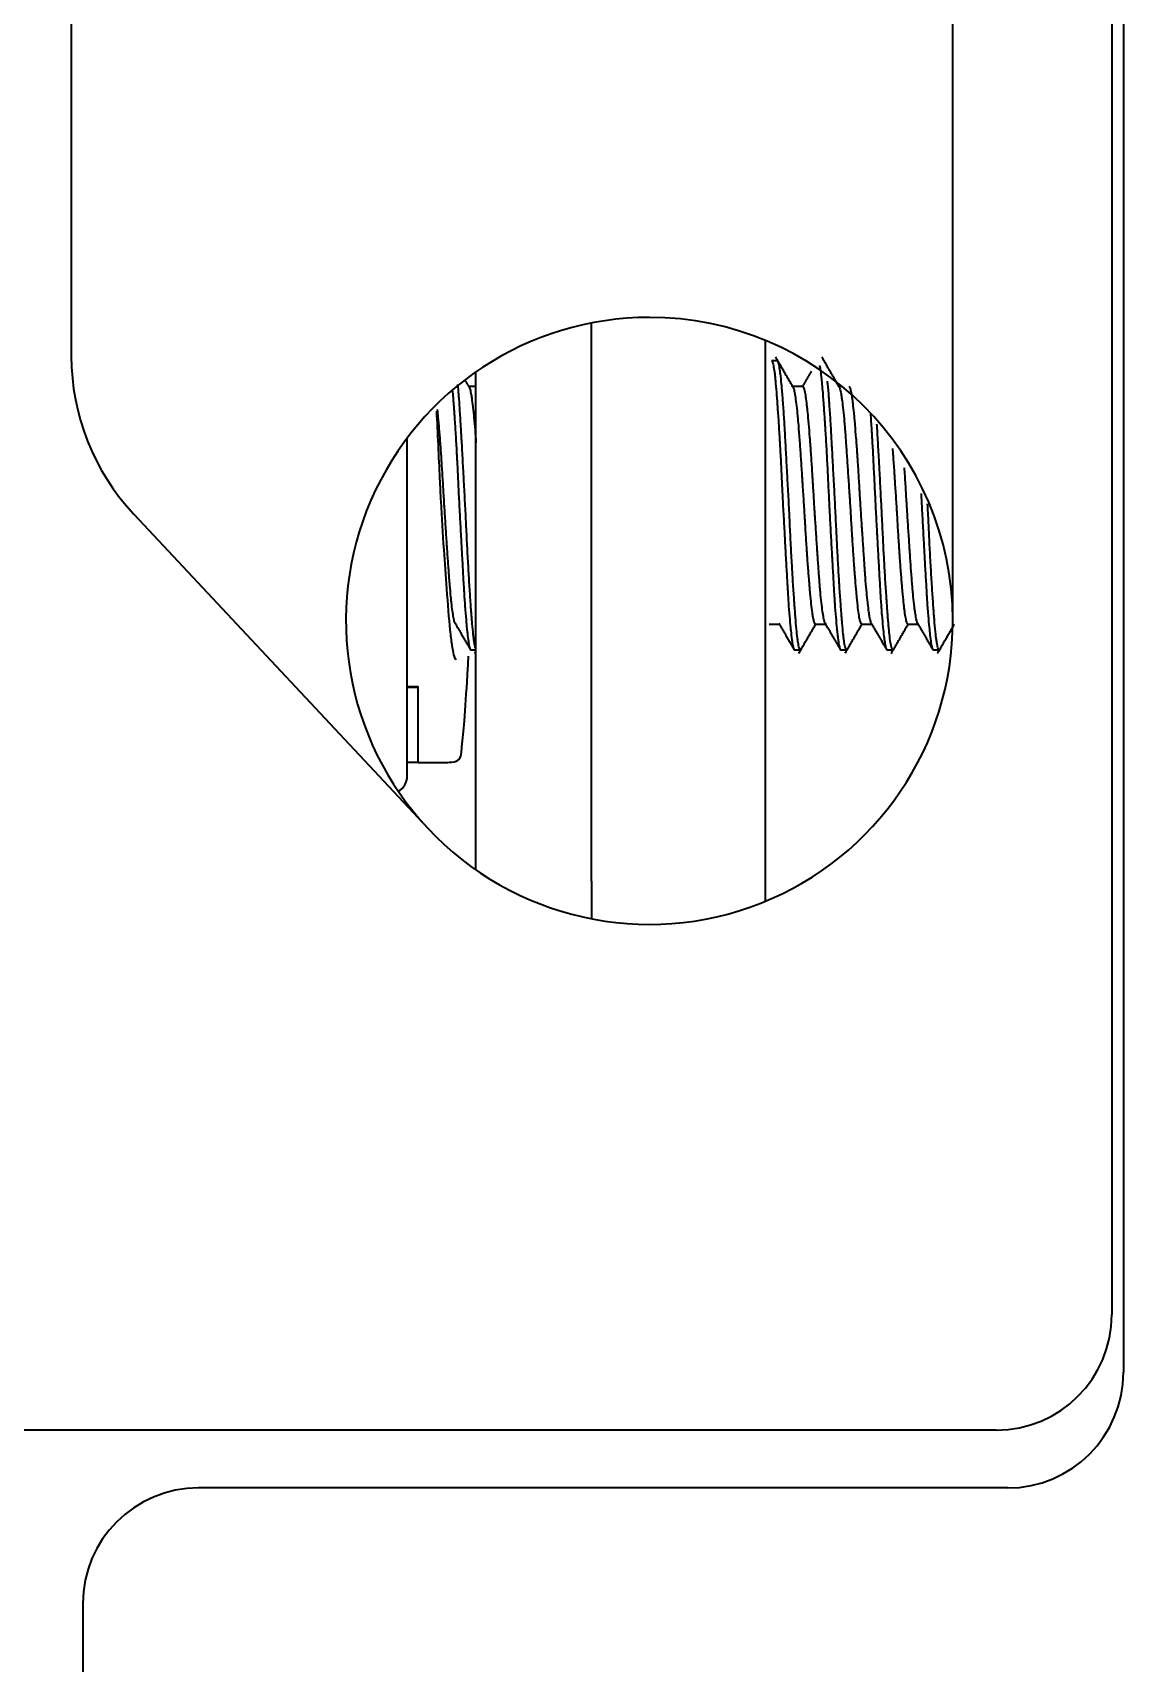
# Model space of a CAD drawing. Header units: millimetres. Extents: x -36 to 4467, y 2 to 3322.
# Drawn here: x 3054.6 to 3073.47, y 3100 to 3128.22 of the extents above; entities that cross this region are included whole.
import ezdxf

# ---------------------------------------------------------------- set-up
doc = ezdxf.new("R2010")
doc.units = ezdxf.units.MM
doc.layers.add('1', color=7, linetype='Continuous', true_color=0xffffff)

msp = doc.modelspace()

# ---------------------------------------------------------------- linework, layer by layer
at = {"layer": '1', "color": 7, "linetype": 'Continuous', "lineweight": 35}
for p, q in [((3073.273, 3178.038), (3073.273, 3106.038)), ((3073.473, 3178.038), (3073.473, 3105.038)), ((3070.523, 3118.038), (3070.523, 3136.038)), ((3055.273, 3131.458), (3055.273, 3122.618)), ((3064.273, 3113.538), (3064.273, 3123.192)), ((3067.273, 3122.893), (3067.273, 3113.538)), ((3062.273, 3113.73), (3062.273, 3122.347)), ((3067.487, 3122.538), (3067.384, 3122.538)), ((3062.273, 3122.093), (3062.151, 3122.093)), ((3067.927, 3122.093), (3067.751, 3122.093)), ((3068.607, 3122.093), (3068.551, 3122.093)), ((3061.085, 3120.038), (3061.085, 3121.205)), ((3061.085, 3115.353), (3061.085, 3120.038)), ((3056.352, 3119.885), (3061.44, 3114.45)), ((3067.344, 3117.983), (3067.52, 3117.983)), ((3068.144, 3117.983), (3068.32, 3117.983)), ((3068.944, 3117.983), (3069.12, 3117.983)), ((3069.744, 3117.983), (3069.92, 3117.983)), ((3062.184, 3117.538), (3062.273, 3117.538)), ((3062.256, 3117.475), (3062.273, 3117.503)), ((3067.784, 3117.538), (3067.887, 3117.538)), ((3068.584, 3117.538), (3068.687, 3117.538)), ((3069.384, 3117.538), (3069.487, 3117.538)), ((3070.184, 3117.538), (3070.287, 3117.538)), ((3061.085, 3116.893), (3061.273, 3116.893)), ((3061.273, 3116.893), (3061.273, 3116.902)), ((3061.273, 3115.591), (3061.273, 3116.893)), ((3061.085, 3115.591), (3061.273, 3115.591)), ((3064.273, 3113.538), (3064.273, 3112.884)), ((3067.273, 3113.538), (3067.273, 3113.184)), ((3071.273, 3104.038), (3032.273, 3104.038)), ((3071.473, 3103.038), (3057.473, 3103.038)), ((3055.473, 3101.038), (3055.473, 3069.038))]:
    msp.add_line(p, q, dxfattribs=at)
for centre, radius, start, end in [((3065.273, 3118.038), 5.25, 90, 223.1156), ((3065.273, 3118.038), 5.25, 0.1912, 90), ((3059.273, 3122.618), 4, 180, 223.1114), ((3065.273, 3118.038), 5.25, 223.1114, 0), ((3060.785, 3115.353), 0.3, 298.5592, 0), ((3071.273, 3106.038), 2, 270, 0), ((3071.473, 3105.038), 2, 270, 0), ((3057.473, 3101.038), 2, 90, 180)]:
    msp.add_arc(centre, radius, start, end, dxfattribs=at)
for points, degree in [([(3067.759, 3122.079), (3067.607, 3122.34), (3067.456, 3122.602)], 2), ([(3068.561, 3122.075), (3068.41, 3122.336), (3068.258, 3122.598)], 2), ([(3068.073, 3122.356), (3067.996, 3122.225), (3067.92, 3122.093)], 2), ([(3062.159, 3122.079), (3062.127, 3122.135), (3062.094, 3122.191)], 2), ([(3061.911, 3117.998), (3062.044, 3117.769), (3062.177, 3117.541)], 2), ([(3067.511, 3117.998), (3067.644, 3117.769), (3067.777, 3117.541)], 2), ([(3067.856, 3117.475), (3068.004, 3117.729), (3068.151, 3117.983)], 2), ([(3068.311, 3117.998), (3068.444, 3117.769), (3068.577, 3117.541)], 2), ([(3068.657, 3117.477), (3068.804, 3117.73), (3068.951, 3117.983)], 2), ([(3069.111, 3117.998), (3069.244, 3117.769), (3069.377, 3117.541)], 2), ([(3069.456, 3117.474), (3069.603, 3117.729), (3069.751, 3117.983)], 2), ([(3069.911, 3117.998), (3070.044, 3117.769), (3070.177, 3117.541)], 2), ([(3070.258, 3117.478), (3070.404, 3117.731), (3070.551, 3117.983)], 2), ([(3061.085, 3116.901), (3061.148, 3116.901), (3061.21, 3116.902), (3061.273, 3116.902)], 3)]:
    msp.add_open_spline(points, degree=degree, dxfattribs=at)
for points, knots in [([(3067.383, 3122.538), (3067.388, 3122.538), (3067.394, 3122.532), (3067.4, 3122.517), (3067.402, 3122.513), (3067.405, 3122.505), (3067.41, 3122.49), (3067.414, 3122.471), (3067.424, 3122.427), (3067.43, 3122.39), (3067.439, 3122.323), (3067.442, 3122.298), (3067.447, 3122.246), (3067.45, 3122.218), (3067.459, 3122.129), (3067.464, 3122.064), (3067.473, 3121.956), (3067.476, 3121.918), (3067.48, 3121.859), (3067.481, 3121.839), (3067.484, 3121.798), (3067.486, 3121.777), (3067.493, 3121.671), (3067.5, 3121.582), (3067.512, 3121.394), (3067.518, 3121.295), (3067.526, 3121.166), (3067.527, 3121.14), (3067.53, 3121.088), (3067.532, 3121.061), (3067.536, 3120.981), (3067.539, 3120.927), (3067.548, 3120.763), (3067.553, 3120.652), (3067.561, 3120.482), (3067.564, 3120.425), (3067.568, 3120.339), (3067.57, 3120.31), (3067.573, 3120.251), (3067.574, 3120.222), (3067.581, 3120.077), (3067.587, 3119.961), (3067.6, 3119.731), (3067.606, 3119.617), (3067.614, 3119.475), (3067.615, 3119.446), (3067.618, 3119.39), (3067.623, 3119.305), (3067.627, 3119.223), (3067.636, 3119.061), (3067.642, 3118.955), (3067.651, 3118.803), (3067.654, 3118.752), (3067.658, 3118.678), (3067.659, 3118.654), (3067.662, 3118.606), (3067.664, 3118.582), (3067.671, 3118.465), (3067.676, 3118.377), (3067.688, 3118.212), (3067.694, 3118.134), (3067.702, 3118.045), (3067.703, 3118.027), (3067.706, 3117.993), (3067.711, 3117.943), (3067.716, 3117.898), (3067.725, 3117.812), (3067.731, 3117.761), (3067.74, 3117.697), (3067.742, 3117.677), (3067.748, 3117.641), (3067.751, 3117.625), (3067.759, 3117.583), (3067.765, 3117.563), (3067.773, 3117.546), (3067.776, 3117.542), (3067.78, 3117.539), (3067.782, 3117.538), (3067.783, 3117.538)], [0, 0, 0, 0, 0.037535, 0.037535, 0.048601, 0.048601, 0.059667, 0.081799, 0.081799, 0.126062, 0.126062, 0.148194, 0.148194, 0.170326, 0.170326, 0.214589, 0.214589, 0.236721, 0.236721, 0.247787, 0.247787, 0.258853, 0.258853, 0.303116, 0.303116, 0.34738, 0.34738, 0.358445, 0.358445, 0.369511, 0.369511, 0.391643, 0.391643, 0.435907, 0.435907, 0.458038, 0.458038, 0.469104, 0.469104, 0.48017, 0.48017, 0.524433, 0.524433, 0.568697, 0.568697, 0.579763, 0.579763, 0.590829, 0.61296, 0.61296, 0.657224, 0.657224, 0.679356, 0.679356, 0.690421, 0.690421, 0.701487, 0.701487, 0.745751, 0.745751, 0.790014, 0.790014, 0.80108, 0.80108, 0.812146, 0.834278, 0.834278, 0.878541, 0.878541, 0.900673, 0.900673, 0.922805, 0.922805, 0.967068, 0.967068, 0.9892, 0.9892, 1, 1, 1, 1]), ([(3067.887, 3117.538), (3067.887, 3117.538), (3067.886, 3117.538), (3067.882, 3117.54), (3067.878, 3117.543), (3067.873, 3117.552), (3067.872, 3117.556), (3067.868, 3117.564), (3067.867, 3117.569), (3067.858, 3117.595), (3067.852, 3117.625), (3067.842, 3117.684), (3067.839, 3117.706), (3067.834, 3117.741), (3067.832, 3117.754), (3067.829, 3117.78), (3067.828, 3117.794), (3067.82, 3117.865), (3067.814, 3117.929), (3067.802, 3118.073), (3067.796, 3118.153), (3067.788, 3118.261), (3067.786, 3118.284), (3067.783, 3118.329), (3067.778, 3118.398), (3067.773, 3118.47), (3067.763, 3118.618), (3067.756, 3118.722), (3067.748, 3118.858), (3067.747, 3118.886), (3067.743, 3118.942), (3067.742, 3118.97), (3067.737, 3119.056), (3067.734, 3119.114), (3067.724, 3119.289), (3067.718, 3119.408), (3067.709, 3119.591), (3067.706, 3119.653), (3067.702, 3119.746), (3067.7, 3119.777), (3067.697, 3119.84), (3067.696, 3119.871), (3067.688, 3120.027), (3067.682, 3120.151), (3067.672, 3120.336), (3067.668, 3120.398), (3067.663, 3120.49), (3067.662, 3120.521), (3067.658, 3120.582), (3067.657, 3120.613), (3067.648, 3120.765), (3067.642, 3120.883), (3067.629, 3121.113), (3067.623, 3121.223), (3067.615, 3121.357), (3067.614, 3121.384), (3067.611, 3121.437), (3067.606, 3121.514), (3067.602, 3121.588), (3067.592, 3121.732), (3067.586, 3121.821), (3067.576, 3121.945), (3067.573, 3121.985), (3067.566, 3122.062), (3067.563, 3122.098), (3067.553, 3122.2), (3067.547, 3122.26), (3067.537, 3122.337), (3067.534, 3122.361), (3067.528, 3122.404), (3067.525, 3122.424), (3067.515, 3122.476), (3067.509, 3122.501), (3067.498, 3122.531), (3067.493, 3122.538), (3067.487, 3122.538)], [0, 0, 0, 0, 0.006095, 0.006095, 0.029905, 0.029905, 0.04181, 0.04181, 0.053714, 0.053714, 0.101333, 0.101333, 0.125143, 0.125143, 0.137048, 0.137048, 0.148952, 0.148952, 0.196571, 0.196571, 0.24419, 0.24419, 0.256095, 0.256095, 0.268, 0.29181, 0.29181, 0.339429, 0.339429, 0.351333, 0.351333, 0.363238, 0.363238, 0.387048, 0.387048, 0.434667, 0.434667, 0.458476, 0.458476, 0.470381, 0.470381, 0.482286, 0.482286, 0.529905, 0.529905, 0.553714, 0.553714, 0.565619, 0.565619, 0.577524, 0.577524, 0.625143, 0.625143, 0.672762, 0.672762, 0.684667, 0.684667, 0.696571, 0.720381, 0.720381, 0.768, 0.768, 0.79181, 0.79181, 0.815619, 0.815619, 0.863238, 0.863238, 0.887048, 0.887048, 0.910857, 0.910857, 0.958476, 0.958476, 1, 1, 1, 1]), ([(3068.218, 3122.454), (3068.218, 3122.453), (3068.218, 3122.451), (3068.22, 3122.442), (3068.225, 3122.418), (3068.229, 3122.389), (3068.238, 3122.326), (3068.244, 3122.277), (3068.253, 3122.192), (3068.256, 3122.162), (3068.26, 3122.114), (3068.261, 3122.098), (3068.264, 3122.064), (3068.265, 3122.047), (3068.273, 3121.959), (3068.278, 3121.883), (3068.29, 3121.72), (3068.296, 3121.632), (3068.304, 3121.515), (3068.305, 3121.492), (3068.309, 3121.444), (3068.313, 3121.372), (3068.318, 3121.297), (3068.327, 3121.146), (3068.333, 3121.041), (3068.341, 3120.879), (3068.344, 3120.823), (3068.35, 3120.712), (3068.353, 3120.655), (3068.361, 3120.486), (3068.367, 3120.372), (3068.375, 3120.199), (3068.378, 3120.142), (3068.383, 3120.055), (3068.384, 3120.026), (3068.387, 3119.967), (3068.389, 3119.938), (3068.396, 3119.792), (3068.402, 3119.677), (3068.415, 3119.451), (3068.421, 3119.339), (3068.429, 3119.202), (3068.43, 3119.174), (3068.433, 3119.12), (3068.435, 3119.093), (3068.439, 3119.012), (3068.442, 3118.96), (3068.451, 3118.805), (3068.456, 3118.706), (3068.465, 3118.563), (3068.467, 3118.517), (3068.472, 3118.449), (3068.473, 3118.427), (3068.476, 3118.382), (3068.477, 3118.361), (3068.485, 3118.254), (3068.491, 3118.175), (3068.503, 3118.029), (3068.509, 3117.962), (3068.517, 3117.886), (3068.518, 3117.872), (3068.522, 3117.843), (3068.526, 3117.802), (3068.531, 3117.765), (3068.539, 3117.696), (3068.545, 3117.658), (3068.553, 3117.612), (3068.556, 3117.599), (3068.561, 3117.581), (3068.562, 3117.576), (3068.565, 3117.567), (3068.566, 3117.562), (3068.573, 3117.545), (3068.578, 3117.538), (3068.583, 3117.538)], [0, 0, 0, 0, 0.002413, 0.002413, 0.014479, 0.03861, 0.03861, 0.086873, 0.086873, 0.111004, 0.111004, 0.123069, 0.123069, 0.135135, 0.135135, 0.183398, 0.183398, 0.23166, 0.23166, 0.243726, 0.243726, 0.255792, 0.279923, 0.279923, 0.328185, 0.328185, 0.352317, 0.352317, 0.376448, 0.376448, 0.42471, 0.42471, 0.448842, 0.448842, 0.460907, 0.460907, 0.472973, 0.472973, 0.521236, 0.521236, 0.569498, 0.569498, 0.581564, 0.581564, 0.593629, 0.593629, 0.617761, 0.617761, 0.666023, 0.666023, 0.690154, 0.690154, 0.70222, 0.70222, 0.714286, 0.714286, 0.762548, 0.762548, 0.810811, 0.810811, 0.822876, 0.822876, 0.834942, 0.859073, 0.859073, 0.907336, 0.907336, 0.931467, 0.931467, 0.943533, 0.943533, 0.955598, 0.955598, 1, 1, 1, 1]), ([(3061.868, 3122.013), (3061.87, 3121.987), (3061.872, 3121.96), (3061.88, 3121.857), (3061.886, 3121.776), (3061.894, 3121.666), (3061.895, 3121.644), (3061.898, 3121.598), (3061.903, 3121.53), (3061.908, 3121.459), (3061.917, 3121.314), (3061.923, 3121.214), (3061.932, 3121.057), (3061.935, 3121.004), (3061.939, 3120.922), (3061.941, 3120.894), (3061.944, 3120.84), (3061.945, 3120.812), (3061.952, 3120.673), (3061.958, 3120.561), (3061.969, 3120.333), (3061.974, 3120.218), (3061.986, 3119.984), (3061.992, 3119.868), (3062.005, 3119.639), (3062.011, 3119.526), (3062.018, 3119.385), (3062.02, 3119.357), (3062.023, 3119.301), (3062.025, 3119.273), (3062.029, 3119.19), (3062.032, 3119.136), (3062.041, 3118.975), (3062.047, 3118.872), (3062.055, 3118.723), (3062.058, 3118.674), (3062.062, 3118.602), (3062.064, 3118.578), (3062.067, 3118.531), (3062.068, 3118.508), (3062.075, 3118.394), (3062.081, 3118.308), (3062.093, 3118.149), (3062.099, 3118.075), (3062.107, 3117.991), (3062.108, 3117.974), (3062.111, 3117.942), (3062.113, 3117.926), (3062.118, 3117.88), (3062.121, 3117.851), (3062.13, 3117.771), (3062.135, 3117.724), (3062.144, 3117.666), (3062.147, 3117.648), (3062.151, 3117.624), (3062.153, 3117.617), (3062.155, 3117.603), (3062.157, 3117.596), (3062.164, 3117.567), (3062.169, 3117.551), (3062.178, 3117.54), (3062.181, 3117.538), (3062.184, 3117.538)], [0, 0, 0, 0, 0.020609, 0.020609, 0.076613, 0.076613, 0.090614, 0.090614, 0.104615, 0.132616, 0.132616, 0.18862, 0.18862, 0.216622, 0.216622, 0.230623, 0.230623, 0.244624, 0.244624, 0.300627, 0.300627, 0.356631, 0.356631, 0.412634, 0.412634, 0.468638, 0.468638, 0.482639, 0.482639, 0.49664, 0.49664, 0.524642, 0.524642, 0.580645, 0.580645, 0.608647, 0.608647, 0.622648, 0.622648, 0.636649, 0.636649, 0.692652, 0.692652, 0.748656, 0.748656, 0.762657, 0.762657, 0.776658, 0.776658, 0.804659, 0.804659, 0.860663, 0.860663, 0.888665, 0.888665, 0.902666, 0.902666, 0.916667, 0.916667, 0.97267, 0.97267, 1, 1, 1, 1]), ([(3062.273, 3117.554), (3062.27, 3117.559), (3062.268, 3117.565), (3062.259, 3117.593), (3062.252, 3117.622), (3062.242, 3117.68), (3062.239, 3117.702), (3062.233, 3117.749), (3062.23, 3117.775), (3062.22, 3117.859), (3062.214, 3117.923), (3062.205, 3118.03), (3062.202, 3118.068), (3062.198, 3118.128), (3062.196, 3118.148), (3062.193, 3118.19), (3062.191, 3118.211), (3062.183, 3118.319), (3062.177, 3118.412), (3062.164, 3118.608), (3062.157, 3118.712), (3062.147, 3118.877), (3062.144, 3118.933), (3062.138, 3119.046), (3062.134, 3119.103), (3062.125, 3119.278), (3062.119, 3119.397), (3062.112, 3119.55), (3062.11, 3119.581), (3062.107, 3119.643), (3062.105, 3119.674), (3062.101, 3119.767), (3062.098, 3119.829), (3062.089, 3120.015), (3062.082, 3120.139), (3062.072, 3120.325), (3062.069, 3120.387), (3062.064, 3120.48), (3062.062, 3120.511), (3062.059, 3120.572), (3062.057, 3120.603), (3062.049, 3120.754), (3062.042, 3120.872), (3062.033, 3121.044), (3062.03, 3121.101), (3062.025, 3121.185), (3062.023, 3121.213), (3062.02, 3121.268), (3062.019, 3121.295), (3062.011, 3121.43), (3062.005, 3121.531), (3061.993, 3121.723), (3061.987, 3121.813), (3061.979, 3121.918), (3061.977, 3121.938), (3061.974, 3121.978), (3061.969, 3122.037), (3061.964, 3122.091), (3061.96, 3122.125)], [0, 0, 0, 0, 0.022005, 0.022005, 0.08313, 0.08313, 0.113692, 0.113692, 0.144254, 0.144254, 0.205379, 0.205379, 0.235941, 0.235941, 0.251222, 0.251222, 0.266504, 0.266504, 0.327628, 0.327628, 0.388753, 0.388753, 0.419315, 0.419315, 0.449878, 0.449878, 0.511002, 0.511002, 0.526284, 0.526284, 0.541565, 0.541565, 0.572127, 0.572127, 0.633252, 0.633252, 0.663814, 0.663814, 0.679095, 0.679095, 0.694377, 0.694377, 0.755501, 0.755501, 0.786064, 0.786064, 0.801345, 0.801345, 0.816626, 0.816626, 0.877751, 0.877751, 0.938875, 0.938875, 0.954156, 0.954156, 0.969438, 1, 1, 1, 1]), ([(3062.156, 3122.084), (3062.158, 3122.08), (3062.161, 3122.075), (3062.17, 3122.053), (3062.175, 3122.03), (3062.184, 3121.986), (3062.187, 3121.969), (3062.192, 3121.942), (3062.194, 3121.932), (3062.197, 3121.912), (3062.198, 3121.902), (3062.206, 3121.848), (3062.212, 3121.798), (3062.222, 3121.715), (3062.227, 3121.671), (3062.232, 3121.623), (3062.235, 3121.591), (3062.236, 3121.574), (3062.244, 3121.489), (3062.251, 3121.417), (3062.262, 3121.27), (3062.267, 3121.196), (3062.273, 3121.118)], [0, 0, 0, 0, 0.069269, 0.069269, 0.2267, 0.2267, 0.305416, 0.305416, 0.344773, 0.344773, 0.384131, 0.384131, 0.541562, 0.541562, 0.620277, 0.659635, 0.659635, 0.698992, 0.698992, 0.856423, 0.856423, 1, 1, 1, 1]), ([(3067.756, 3122.085), (3067.761, 3122.077), (3067.766, 3122.063), (3067.774, 3122.034), (3067.778, 3122.016), (3067.783, 3121.993), (3067.786, 3121.977), (3067.788, 3121.968), (3067.795, 3121.923), (3067.808, 3121.839), (3067.821, 3121.73), (3067.829, 3121.653), (3067.83, 3121.638), (3067.833, 3121.605), (3067.835, 3121.589), (3067.84, 3121.539), (3067.843, 3121.505), (3067.852, 3121.397), (3067.858, 3121.321), (3067.867, 3121.2), (3067.87, 3121.158), (3067.876, 3121.072), (3067.879, 3121.028), (3067.888, 3120.895), (3067.894, 3120.804), (3067.904, 3120.663), (3067.908, 3120.591), (3067.913, 3120.518), (3067.917, 3120.469), (3067.918, 3120.444), (3067.926, 3120.321), (3067.933, 3120.222), (3067.945, 3120.023), (3067.951, 3119.924), (3067.959, 3119.799), (3067.96, 3119.774), (3067.963, 3119.724), (3067.965, 3119.699), (3067.969, 3119.625), (3067.972, 3119.576), (3067.981, 3119.432), (3067.987, 3119.338), (3067.995, 3119.222), (3067.996, 3119.199), (3067.999, 3119.154), (3068.001, 3119.131), (3068.006, 3119.064), (3068.009, 3119.02), (3068.019, 3118.892), (3068.025, 3118.81), (3068.035, 3118.695), (3068.038, 3118.658), (3068.044, 3118.585), (3068.047, 3118.55), (3068.056, 3118.449), (3068.062, 3118.387), (3068.074, 3118.276), (3068.08, 3118.227), (3068.088, 3118.173), (3068.089, 3118.162), (3068.092, 3118.142), (3068.094, 3118.133), (3068.099, 3118.105), (3068.102, 3118.089), (3068.111, 3118.045), (3068.118, 3118.023), (3068.126, 3118.004), (3068.127, 3118), (3068.131, 3117.994), (3068.132, 3117.992), (3068.137, 3117.986), (3068.14, 3117.984), (3068.144, 3117.983), (3068.144, 3117.983), (3068.144, 3117.983)], [0, 0, 0, 0, 0.041332, 0.041332, 0.065251, 0.07721, 0.07721, 0.08917, 0.08917, 0.137007, 0.184845, 0.184845, 0.196804, 0.196804, 0.208764, 0.208764, 0.232683, 0.232683, 0.28052, 0.28052, 0.304439, 0.304439, 0.328358, 0.328358, 0.376196, 0.376196, 0.400115, 0.412074, 0.412074, 0.424034, 0.424034, 0.471871, 0.471871, 0.519709, 0.519709, 0.531669, 0.531669, 0.543628, 0.543628, 0.567547, 0.567547, 0.615385, 0.615385, 0.627344, 0.627344, 0.639303, 0.639303, 0.663222, 0.663222, 0.71106, 0.71106, 0.734979, 0.734979, 0.758898, 0.758898, 0.806736, 0.806736, 0.854573, 0.854573, 0.866533, 0.866533, 0.878492, 0.878492, 0.902411, 0.902411, 0.950249, 0.950249, 0.962208, 0.962208, 0.974168, 0.974168, 0.998086, 0.998086, 1, 1, 1, 1]), ([(3068.313, 3117.994), (3068.313, 3117.995), (3068.313, 3117.995), (3068.312, 3117.998), (3068.31, 3118.001), (3068.307, 3118.008), (3068.306, 3118.012), (3068.298, 3118.034), (3068.293, 3118.058), (3068.281, 3118.12), (3068.275, 3118.157), (3068.262, 3118.246), (3068.256, 3118.296), (3068.244, 3118.408), (3068.237, 3118.469), (3068.23, 3118.553), (3068.228, 3118.57), (3068.225, 3118.605), (3068.223, 3118.623), (3068.219, 3118.677), (3068.216, 3118.714), (3068.207, 3118.829), (3068.201, 3118.909), (3068.193, 3119.035), (3068.19, 3119.078), (3068.185, 3119.144), (3068.184, 3119.167), (3068.181, 3119.212), (3068.179, 3119.234), (3068.172, 3119.348), (3068.165, 3119.441), (3068.153, 3119.63), (3068.146, 3119.726), (3068.138, 3119.849), (3068.137, 3119.874), (3068.134, 3119.923), (3068.132, 3119.947), (3068.128, 3120.021), (3068.124, 3120.07), (3068.116, 3120.216), (3068.11, 3120.313), (3068.103, 3120.434), (3068.101, 3120.458), (3068.098, 3120.506), (3068.097, 3120.53), (3068.092, 3120.602), (3068.089, 3120.649), (3068.08, 3120.788), (3068.074, 3120.878), (3068.065, 3121.008), (3068.061, 3121.073), (3068.056, 3121.135), (3068.053, 3121.177), (3068.051, 3121.197), (3068.043, 3121.298), (3068.037, 3121.374), (3068.025, 3121.516), (3068.019, 3121.583), (3068.011, 3121.659), (3068.01, 3121.674), (3068.007, 3121.704), (3068.005, 3121.718), (3068.001, 3121.76), (3067.998, 3121.786), (3067.989, 3121.86), (3067.983, 3121.903), (3067.974, 3121.959), (3067.971, 3121.976), (3067.967, 3121.999), (3067.965, 3122.006), (3067.962, 3122.02), (3067.96, 3122.026), (3067.952, 3122.056), (3067.946, 3122.073), (3067.937, 3122.087), (3067.932, 3122.092), (3067.928, 3122.093), (3067.926, 3122.093)], [0, 0, 0, 0, 0.000942, 0.000942, 0.012712, 0.012712, 0.024482, 0.024482, 0.071563, 0.071563, 0.118644, 0.118644, 0.165725, 0.165725, 0.212806, 0.212806, 0.224576, 0.224576, 0.236347, 0.236347, 0.259887, 0.259887, 0.306968, 0.306968, 0.330508, 0.330508, 0.342279, 0.342279, 0.354049, 0.354049, 0.40113, 0.40113, 0.448211, 0.448211, 0.459981, 0.459981, 0.471751, 0.471751, 0.495292, 0.495292, 0.542373, 0.542373, 0.554143, 0.554143, 0.565913, 0.565913, 0.589454, 0.589454, 0.636535, 0.636535, 0.660075, 0.671846, 0.671846, 0.683616, 0.683616, 0.730697, 0.730697, 0.777778, 0.777778, 0.789548, 0.789548, 0.801318, 0.801318, 0.824859, 0.824859, 0.87194, 0.87194, 0.89548, 0.89548, 0.90725, 0.90725, 0.919021, 0.919021, 0.966102, 0.966102, 0.989642, 1, 1, 1, 1]), ([(3068.699, 3117.549), (3068.697, 3117.546), (3068.696, 3117.543), (3068.693, 3117.54), (3068.691, 3117.539), (3068.688, 3117.538), (3068.686, 3117.538), (3068.678, 3117.541), (3068.672, 3117.553), (3068.658, 3117.595), (3068.652, 3117.625), (3068.643, 3117.675), (3068.642, 3117.685), (3068.638, 3117.707), (3068.634, 3117.742), (3068.629, 3117.781), (3068.62, 3117.865), (3068.614, 3117.929), (3068.606, 3118.02), (3068.605, 3118.039), (3068.602, 3118.077), (3068.6, 3118.097), (3068.595, 3118.157), (3068.592, 3118.198), (3068.583, 3118.328), (3068.576, 3118.421), (3068.566, 3118.569), (3068.563, 3118.62), (3068.558, 3118.699), (3068.556, 3118.726), (3068.553, 3118.779), (3068.551, 3118.807), (3068.543, 3118.943), (3068.537, 3119.056), (3068.528, 3119.231), (3068.525, 3119.29), (3068.52, 3119.38), (3068.518, 3119.41), (3068.515, 3119.471), (3068.514, 3119.502), (3068.506, 3119.656), (3068.5, 3119.779), (3068.488, 3120.027), (3068.482, 3120.151), (3068.473, 3120.307), (3068.472, 3120.339), (3068.468, 3120.401), (3068.463, 3120.494), (3068.458, 3120.585), (3068.448, 3120.765), (3068.442, 3120.883), (3068.434, 3121.027), (3068.432, 3121.056), (3068.429, 3121.113), (3068.427, 3121.141), (3068.423, 3121.225), (3068.42, 3121.28), (3068.411, 3121.439), (3068.405, 3121.54), (3068.395, 3121.684), (3068.392, 3121.731), (3068.388, 3121.798), (3068.386, 3121.821), (3068.383, 3121.864), (3068.381, 3121.885), (3068.373, 3121.989), (3068.366, 3122.064), (3068.358, 3122.151), (3068.356, 3122.169), (3068.354, 3122.187)], [0, 0, 0, 0, 0.013975, 0.013975, 0.027839, 0.027839, 0.041704, 0.041704, 0.097161, 0.097161, 0.152618, 0.152618, 0.166482, 0.166482, 0.180346, 0.208075, 0.208075, 0.263531, 0.263531, 0.277396, 0.277396, 0.29126, 0.29126, 0.318988, 0.318988, 0.374445, 0.374445, 0.402174, 0.402174, 0.416038, 0.416038, 0.429902, 0.429902, 0.485359, 0.485359, 0.513088, 0.513088, 0.526952, 0.526952, 0.540816, 0.540816, 0.596273, 0.596273, 0.65173, 0.65173, 0.665594, 0.665594, 0.679459, 0.707187, 0.707187, 0.762644, 0.762644, 0.776508, 0.776508, 0.790373, 0.790373, 0.818101, 0.818101, 0.873558, 0.873558, 0.901287, 0.901287, 0.915151, 0.915151, 0.929015, 0.929015, 0.984472, 0.984472, 1, 1, 1, 1]), ([(3068.559, 3122.079), (3068.559, 3122.078), (3068.56, 3122.077), (3068.562, 3122.072), (3068.564, 3122.068), (3068.567, 3122.06), (3068.568, 3122.055), (3068.576, 3122.03), (3068.582, 3122.002), (3068.591, 3121.951), (3068.595, 3121.923), (3068.6, 3121.891), (3068.603, 3121.868), (3068.605, 3121.857), (3068.613, 3121.797), (3068.625, 3121.689), (3068.638, 3121.558), (3068.646, 3121.469), (3068.648, 3121.451), (3068.651, 3121.414), (3068.652, 3121.395), (3068.657, 3121.338), (3068.66, 3121.299), (3068.669, 3121.179), (3068.674, 3121.095), (3068.683, 3120.963), (3068.687, 3120.918), (3068.693, 3120.826), (3068.696, 3120.779), (3068.705, 3120.638), (3068.712, 3120.542), (3068.721, 3120.396), (3068.726, 3120.322), (3068.731, 3120.247), (3068.734, 3120.197), (3068.736, 3120.172), (3068.744, 3120.047), (3068.75, 3119.947), (3068.762, 3119.749), (3068.768, 3119.651), (3068.775, 3119.529), (3068.777, 3119.504), (3068.78, 3119.456), (3068.781, 3119.432), (3068.786, 3119.36), (3068.789, 3119.313), (3068.798, 3119.175), (3068.804, 3119.086), (3068.812, 3118.978), (3068.814, 3118.957), (3068.817, 3118.914), (3068.819, 3118.893), (3068.823, 3118.831), (3068.827, 3118.791), (3068.836, 3118.674), (3068.843, 3118.601), (3068.852, 3118.499), (3068.856, 3118.45), (3068.861, 3118.404), (3068.864, 3118.374), (3068.865, 3118.36), (3068.873, 3118.288), (3068.885, 3118.188), (3068.897, 3118.113), (3068.905, 3118.074), (3068.907, 3118.067), (3068.91, 3118.053), (3068.911, 3118.047), (3068.916, 3118.029), (3068.919, 3118.019), (3068.929, 3117.995), (3068.936, 3117.986), (3068.943, 3117.983), (3068.943, 3117.983), (3068.944, 3117.983)], [0, 0, 0, 0, 0.005206, 0.005206, 0.017258, 0.017258, 0.02931, 0.02931, 0.077516, 0.077516, 0.10162, 0.113671, 0.113671, 0.125723, 0.125723, 0.17393, 0.222137, 0.222137, 0.234188, 0.234188, 0.24624, 0.24624, 0.270343, 0.270343, 0.31855, 0.31855, 0.342653, 0.342653, 0.366757, 0.366757, 0.414963, 0.414963, 0.439067, 0.451118, 0.451118, 0.46317, 0.46317, 0.511377, 0.511377, 0.559583, 0.559583, 0.571635, 0.571635, 0.583687, 0.583687, 0.60779, 0.60779, 0.655997, 0.655997, 0.668049, 0.668049, 0.6801, 0.6801, 0.704204, 0.704204, 0.75241, 0.75241, 0.776514, 0.788565, 0.788565, 0.800617, 0.800617, 0.848824, 0.89703, 0.89703, 0.909082, 0.909082, 0.921134, 0.921134, 0.945237, 0.945237, 0.993444, 0.993444, 1, 1, 1, 1]), ([(3069.114, 3117.993), (3069.111, 3117.998), (3069.108, 3118.004), (3069.1, 3118.029), (3069.094, 3118.052), (3069.087, 3118.09), (3069.085, 3118.098), (3069.082, 3118.115), (3069.081, 3118.124), (3069.076, 3118.151), (3069.073, 3118.171), (3069.064, 3118.236), (3069.058, 3118.285), (3069.05, 3118.354), (3069.048, 3118.368), (3069.045, 3118.397), (3069.043, 3118.412), (3069.039, 3118.458), (3069.035, 3118.49), (3069.026, 3118.589), (3069.02, 3118.66), (3069.011, 3118.773), (3069.007, 3118.832), (3069.003, 3118.893), (3069, 3118.934), (3068.998, 3118.955), (3068.991, 3119.06), (3068.979, 3119.235), (3068.967, 3119.42), (3068.959, 3119.539), (3068.957, 3119.563), (3068.954, 3119.611), (3068.952, 3119.635), (3068.948, 3119.707), (3068.945, 3119.756), (3068.935, 3119.901), (3068.929, 3119.999), (3068.92, 3120.145), (3068.917, 3120.194), (3068.912, 3120.268), (3068.911, 3120.293), (3068.908, 3120.342), (3068.907, 3120.366), (3068.899, 3120.487), (3068.894, 3120.581), (3068.885, 3120.721), (3068.88, 3120.789), (3068.876, 3120.857), (3068.873, 3120.902), (3068.871, 3120.925), (3068.863, 3121.035), (3068.851, 3121.204), (3068.838, 3121.357), (3068.831, 3121.447), (3068.829, 3121.465), (3068.826, 3121.5), (3068.824, 3121.518), (3068.82, 3121.568), (3068.817, 3121.6), (3068.808, 3121.693), (3068.802, 3121.749), (3068.794, 3121.825), (3068.791, 3121.848), (3068.786, 3121.882), (3068.785, 3121.893), (3068.782, 3121.913), (3068.78, 3121.923), (3068.773, 3121.971), (3068.766, 3122.002), (3068.754, 3122.051), (3068.747, 3122.069), (3068.736, 3122.089), (3068.731, 3122.093), (3068.727, 3122.093)], [0, 0, 0, 0, 0.023317, 0.023317, 0.070327, 0.070327, 0.08208, 0.08208, 0.093832, 0.093832, 0.117337, 0.117337, 0.164347, 0.164347, 0.1761, 0.1761, 0.187853, 0.187853, 0.211358, 0.211358, 0.258368, 0.258368, 0.281873, 0.293625, 0.293625, 0.305378, 0.305378, 0.352388, 0.399398, 0.399398, 0.411151, 0.411151, 0.422903, 0.422903, 0.446408, 0.446408, 0.493419, 0.493419, 0.516924, 0.516924, 0.528676, 0.528676, 0.540429, 0.540429, 0.587439, 0.587439, 0.610944, 0.622697, 0.622697, 0.634449, 0.634449, 0.681459, 0.728469, 0.728469, 0.740222, 0.740222, 0.751974, 0.751974, 0.77548, 0.77548, 0.82249, 0.82249, 0.845995, 0.845995, 0.857747, 0.857747, 0.8695, 0.8695, 0.91651, 0.91651, 0.96352, 0.96352, 1, 1, 1, 1]), ([(3061.934, 3117.367), (3061.93, 3117.367), (3061.915, 3117.375), (3061.891, 3117.441), (3061.86, 3117.608), (3061.819, 3117.948), (3061.772, 3118.531), (3061.713, 3119.371), (3061.677, 3119.932), (3061.648, 3120.523), (3061.622, 3121.092), (3061.604, 3121.479), (3061.595, 3121.667)], [0, 0, 0, 0, 0.031095, 0.103822, 0.185743, 0.26635, 0.421755, 0.550568, 0.72609, 0.802474, 0.900146, 1, 1, 1, 1]), ([(3061.914, 3117.994), (3061.913, 3117.995), (3061.912, 3117.996), (3061.909, 3118.003), (3061.906, 3118.011), (3061.9, 3118.029), (3061.897, 3118.04), (3061.888, 3118.079), (3061.883, 3118.111), (3061.87, 3118.187), (3061.864, 3118.232), (3061.856, 3118.296), (3061.855, 3118.31), (3061.852, 3118.337), (3061.85, 3118.351), (3061.845, 3118.393), (3061.842, 3118.423), (3061.833, 3118.516), (3061.827, 3118.584), (3061.819, 3118.674), (3061.818, 3118.693), (3061.815, 3118.73), (3061.813, 3118.75), (3061.809, 3118.808), (3061.806, 3118.848), (3061.797, 3118.969), (3061.791, 3119.054), (3061.782, 3119.186), (3061.778, 3119.253), (3061.773, 3119.322), (3061.77, 3119.368), (3061.769, 3119.392), (3061.761, 3119.509), (3061.748, 3119.699), (3061.736, 3119.894), (3061.728, 3120.017), (3061.726, 3120.042), (3061.723, 3120.091), (3061.722, 3120.116), (3061.717, 3120.189), (3061.714, 3120.238), (3061.706, 3120.384), (3061.7, 3120.479), (3061.691, 3120.621), (3061.688, 3120.668), (3061.684, 3120.738), (3061.682, 3120.761), (3061.679, 3120.807), (3061.678, 3120.83), (3061.67, 3120.942), (3061.664, 3121.029), (3061.655, 3121.154), (3061.65, 3121.215), (3061.645, 3121.274), (3061.642, 3121.313), (3061.64, 3121.332), (3061.632, 3121.427), (3061.626, 3121.498), (3061.616, 3121.609), (3061.612, 3121.653), (3061.608, 3121.693)], [0, 0, 0, 0, 0.007133, 0.007133, 0.036852, 0.036852, 0.066572, 0.066572, 0.12601, 0.12601, 0.185449, 0.185449, 0.200309, 0.200309, 0.215169, 0.215169, 0.244888, 0.244888, 0.304327, 0.304327, 0.319187, 0.319187, 0.334047, 0.334047, 0.363766, 0.363766, 0.423205, 0.423205, 0.452924, 0.467784, 0.467784, 0.482644, 0.482644, 0.542083, 0.601522, 0.601522, 0.616381, 0.616381, 0.631241, 0.631241, 0.660961, 0.660961, 0.720399, 0.720399, 0.750119, 0.750119, 0.764979, 0.764979, 0.779838, 0.779838, 0.839277, 0.839277, 0.868997, 0.883856, 0.883856, 0.898716, 0.898716, 0.958155, 0.958155, 1, 1, 1, 1]), ([(3069.096, 3121.631), (3069.097, 3121.617), (3069.098, 3121.603), (3069.105, 3121.498), (3069.111, 3121.403), (3069.119, 3121.277), (3069.121, 3121.251), (3069.124, 3121.2), (3069.128, 3121.122), (3069.133, 3121.043), (3069.141, 3120.883), (3069.147, 3120.774), (3069.155, 3120.605), (3069.158, 3120.549), (3069.162, 3120.463), (3069.164, 3120.434), (3069.167, 3120.376), (3069.168, 3120.347), (3069.175, 3120.203), (3069.181, 3120.088), (3069.193, 3119.857), (3069.199, 3119.742), (3069.207, 3119.598), (3069.208, 3119.569), (3069.212, 3119.512), (3069.216, 3119.427), (3069.221, 3119.343), (3069.23, 3119.178), (3069.236, 3119.071), (3069.245, 3118.913), (3069.247, 3118.862), (3069.253, 3118.76), (3069.256, 3118.71), (3069.264, 3118.565), (3069.27, 3118.473), (3069.279, 3118.343), (3069.281, 3118.301), (3069.286, 3118.24), (3069.287, 3118.22), (3069.29, 3118.18), (3069.292, 3118.161), (3069.3, 3118.066), (3069.306, 3117.997), (3069.318, 3117.872), (3069.324, 3117.817), (3069.332, 3117.756), (3069.333, 3117.744), (3069.336, 3117.721), (3069.338, 3117.711), (3069.342, 3117.68), (3069.345, 3117.661), (3069.353, 3117.611), (3069.359, 3117.585), (3069.367, 3117.559), (3069.37, 3117.552), (3069.374, 3117.545), (3069.376, 3117.543), (3069.379, 3117.54), (3069.38, 3117.539), (3069.382, 3117.538), (3069.383, 3117.538), (3069.383, 3117.538)], [0, 0, 0, 0, 0.009843, 0.009843, 0.071358, 0.071358, 0.086737, 0.086737, 0.102116, 0.132874, 0.132874, 0.19439, 0.19439, 0.225148, 0.225148, 0.240527, 0.240527, 0.255906, 0.255906, 0.317421, 0.317421, 0.378937, 0.378937, 0.394316, 0.394316, 0.409695, 0.440453, 0.440453, 0.501969, 0.501969, 0.532726, 0.532726, 0.563484, 0.563484, 0.625, 0.625, 0.655758, 0.655758, 0.671137, 0.671137, 0.686516, 0.686516, 0.748031, 0.748031, 0.809547, 0.809547, 0.824926, 0.824926, 0.840305, 0.840305, 0.871063, 0.871063, 0.932579, 0.932579, 0.963337, 0.963337, 0.978716, 0.978716, 0.994094, 0.994094, 1, 1, 1, 1]), ([(3069.498, 3117.546), (3069.493, 3117.539), (3069.489, 3117.537), (3069.478, 3117.541), (3069.472, 3117.553), (3069.463, 3117.58), (3069.461, 3117.586), (3069.458, 3117.599), (3069.453, 3117.62), (3069.448, 3117.646), (3069.438, 3117.705), (3069.432, 3117.753), (3069.424, 3117.823), (3069.423, 3117.838), (3069.42, 3117.868), (3069.418, 3117.884), (3069.414, 3117.933), (3069.41, 3117.967), (3069.401, 3118.076), (3069.395, 3118.155), (3069.386, 3118.285), (3069.383, 3118.33), (3069.378, 3118.4), (3069.376, 3118.424), (3069.373, 3118.473), (3069.371, 3118.497), (3069.363, 3118.621), (3069.356, 3118.725), (3069.346, 3118.889), (3069.343, 3118.944), (3069.338, 3119.029), (3069.337, 3119.058), (3069.334, 3119.116), (3069.332, 3119.145), (3069.324, 3119.293), (3069.318, 3119.412), (3069.306, 3119.656), (3069.3, 3119.779), (3069.293, 3119.935), (3069.291, 3119.967), (3069.288, 3120.03), (3069.286, 3120.061), (3069.281, 3120.155), (3069.278, 3120.217), (3069.268, 3120.402), (3069.262, 3120.524), (3069.253, 3120.676), (3069.252, 3120.706), (3069.248, 3120.766), (3069.247, 3120.796), (3069.242, 3120.885), (3069.238, 3120.944), (3069.229, 3121.116), (3069.223, 3121.227), (3069.215, 3121.37), (3069.212, 3121.406), (3069.21, 3121.441)], [0, 0, 0, 0, 0.045769, 0.045769, 0.112294, 0.112294, 0.128925, 0.128925, 0.145556, 0.178819, 0.178819, 0.245343, 0.245343, 0.261974, 0.261974, 0.278606, 0.278606, 0.311868, 0.311868, 0.378393, 0.378393, 0.411655, 0.411655, 0.428286, 0.428286, 0.444918, 0.444918, 0.511442, 0.511442, 0.544705, 0.544705, 0.561336, 0.561336, 0.577967, 0.577967, 0.644492, 0.644492, 0.711016, 0.711016, 0.727648, 0.727648, 0.744279, 0.744279, 0.777541, 0.777541, 0.844066, 0.844066, 0.860697, 0.860697, 0.877328, 0.877328, 0.910591, 0.910591, 0.977115, 0.977115, 1, 1, 1, 1]), ([(3069.479, 3121.022), (3069.485, 3120.936), (3069.491, 3120.848), (3069.501, 3120.71), (3069.504, 3120.662), (3069.509, 3120.59), (3069.51, 3120.565), (3069.513, 3120.517), (3069.515, 3120.492), (3069.523, 3120.37), (3069.53, 3120.272), (3069.539, 3120.123), (3069.542, 3120.073), (3069.547, 3119.998), (3069.548, 3119.973), (3069.551, 3119.923), (3069.553, 3119.897), (3069.561, 3119.772), (3069.566, 3119.674), (3069.578, 3119.48), (3069.584, 3119.385), (3069.592, 3119.268), (3069.593, 3119.244), (3069.596, 3119.198), (3069.598, 3119.175), (3069.603, 3119.107), (3069.606, 3119.063), (3069.615, 3118.933), (3069.622, 3118.851), (3069.631, 3118.733), (3069.635, 3118.695), (3069.641, 3118.62), (3069.644, 3118.584), (3069.653, 3118.481), (3069.659, 3118.418), (3069.668, 3118.331), (3069.673, 3118.29), (3069.677, 3118.253), (3069.68, 3118.228), (3069.682, 3118.216), (3069.689, 3118.16), (3069.702, 3118.083), (3069.714, 3118.033), (3069.723, 3118.011), (3069.724, 3118.007), (3069.727, 3118), (3069.729, 3117.997), (3069.734, 3117.989), (3069.737, 3117.986), (3069.742, 3117.983), (3069.743, 3117.983), (3069.744, 3117.983)], [0, 0, 0, 0, 0.068771, 0.068771, 0.104002, 0.104002, 0.121618, 0.121618, 0.139233, 0.139233, 0.209696, 0.209696, 0.244927, 0.244927, 0.262542, 0.262542, 0.280158, 0.280158, 0.35062, 0.35062, 0.421082, 0.421082, 0.438698, 0.438698, 0.456313, 0.456313, 0.491545, 0.491545, 0.562007, 0.562007, 0.597238, 0.597238, 0.632469, 0.632469, 0.702931, 0.702931, 0.738162, 0.755778, 0.755778, 0.773393, 0.773393, 0.843856, 0.914318, 0.914318, 0.931933, 0.931933, 0.949549, 0.949549, 0.98478, 0.98478, 1, 1, 1, 1]), ([(3069.914, 3117.994), (3069.911, 3117.998), (3069.909, 3118.003), (3069.905, 3118.013), (3069.904, 3118.017), (3069.901, 3118.027), (3069.899, 3118.032), (3069.895, 3118.049), (3069.892, 3118.062), (3069.883, 3118.105), (3069.877, 3118.141), (3069.868, 3118.204), (3069.865, 3118.227), (3069.86, 3118.263), (3069.859, 3118.276), (3069.856, 3118.302), (3069.854, 3118.315), (3069.846, 3118.383), (3069.84, 3118.443), (3069.831, 3118.541), (3069.828, 3118.574), (3069.823, 3118.627), (3069.822, 3118.645), (3069.819, 3118.682), (3069.817, 3118.701), (3069.81, 3118.795), (3069.804, 3118.875), (3069.792, 3119.041), (3069.786, 3119.127), (3069.779, 3119.24), (3069.777, 3119.263), (3069.774, 3119.309), (3069.773, 3119.332), (3069.768, 3119.401), (3069.765, 3119.448), (3069.755, 3119.59), (3069.749, 3119.685), (3069.74, 3119.831), (3069.736, 3119.88), (3069.732, 3119.953), (3069.73, 3119.978), (3069.727, 3120.028), (3069.726, 3120.052), (3069.718, 3120.175), (3069.712, 3120.272), (3069.701, 3120.465), (3069.695, 3120.56), (3069.688, 3120.666), (3069.688, 3120.677), (3069.687, 3120.688)], [0, 0, 0, 0, 0.03071, 0.03071, 0.050704, 0.050704, 0.070697, 0.070697, 0.110685, 0.110685, 0.190659, 0.190659, 0.230646, 0.230646, 0.25064, 0.25064, 0.270633, 0.270633, 0.350608, 0.350608, 0.390595, 0.390595, 0.410589, 0.410589, 0.430582, 0.430582, 0.510557, 0.510557, 0.590531, 0.590531, 0.610525, 0.610525, 0.630518, 0.630518, 0.670505, 0.670505, 0.75048, 0.75048, 0.790467, 0.790467, 0.810461, 0.810461, 0.830454, 0.830454, 0.910429, 0.910429, 0.990403, 0.990403, 1, 1, 1, 1]), ([(3069.973, 3120.241), (3069.974, 3120.231), (3069.974, 3120.22), (3069.976, 3120.18), (3069.978, 3120.151), (3069.981, 3120.093), (3069.982, 3120.063), (3069.99, 3119.918), (3070.002, 3119.687), (3070.014, 3119.461), (3070.022, 3119.321), (3070.024, 3119.293), (3070.027, 3119.238), (3070.031, 3119.155), (3070.036, 3119.074), (3070.044, 3118.916), (3070.05, 3118.814), (3070.059, 3118.667), (3070.061, 3118.619), (3070.066, 3118.548), (3070.067, 3118.524), (3070.07, 3118.478), (3070.071, 3118.456), (3070.078, 3118.344), (3070.084, 3118.261), (3070.096, 3118.106), (3070.102, 3118.035), (3070.11, 3117.953), (3070.112, 3117.937), (3070.115, 3117.906), (3070.12, 3117.861), (3070.124, 3117.82), (3070.133, 3117.744), (3070.139, 3117.7), (3070.147, 3117.645), (3070.15, 3117.629), (3070.156, 3117.6), (3070.159, 3117.588), (3070.167, 3117.557), (3070.173, 3117.545), (3070.18, 3117.539), (3070.182, 3117.538), (3070.183, 3117.538)], [0, 0, 0, 0, 0.007744, 0.007744, 0.028788, 0.028788, 0.049832, 0.049832, 0.134007, 0.218182, 0.218182, 0.239226, 0.239226, 0.260269, 0.302357, 0.302357, 0.386532, 0.386532, 0.42862, 0.42862, 0.449663, 0.449663, 0.470707, 0.470707, 0.554882, 0.554882, 0.639057, 0.639057, 0.660101, 0.660101, 0.681145, 0.723232, 0.723232, 0.807407, 0.807407, 0.849495, 0.849495, 0.891582, 0.891582, 0.975758, 0.975758, 1, 1, 1, 1]), ([(3070.3, 3117.55), (3070.295, 3117.54), (3070.29, 3117.536), (3070.283, 3117.539), (3070.281, 3117.541), (3070.278, 3117.544), (3070.273, 3117.552), (3070.268, 3117.564), (3070.258, 3117.596), (3070.251, 3117.626), (3070.242, 3117.685), (3070.238, 3117.707), (3070.232, 3117.756), (3070.229, 3117.782), (3070.219, 3117.867), (3070.213, 3117.931), (3070.204, 3118.04), (3070.201, 3118.078), (3070.195, 3118.158), (3070.192, 3118.2), (3070.183, 3118.331), (3070.176, 3118.424), (3070.163, 3118.621), (3070.156, 3118.726), (3070.143, 3118.946), (3070.137, 3119.06), (3070.124, 3119.293), (3070.118, 3119.412), (3070.111, 3119.566), (3070.109, 3119.596), (3070.106, 3119.658), (3070.105, 3119.689), (3070.1, 3119.783), (3070.097, 3119.845), (3070.091, 3119.959), (3070.089, 3120.012), (3070.086, 3120.065)], [0, 0, 0, 0, 0.071276, 0.071276, 0.09355, 0.09355, 0.115823, 0.160371, 0.160371, 0.249465, 0.249465, 0.294013, 0.294013, 0.33856, 0.33856, 0.427655, 0.427655, 0.472202, 0.472202, 0.51675, 0.51675, 0.605845, 0.605845, 0.694939, 0.694939, 0.784034, 0.784034, 0.873129, 0.873129, 0.895403, 0.895403, 0.917676, 0.917676, 0.962224, 0.962224, 1, 1, 1, 1]), ([(3061.272, 3115.589), (3061.365, 3115.59), (3061.527, 3115.592), (3061.714, 3115.588), (3061.817, 3115.592), (3061.909, 3115.602), (3062.015, 3115.627), (3062.028, 3115.888), (3062.078, 3116.324), (3062.114, 3116.887), (3062.139, 3117.313), (3062.145, 3117.425)], [0, 0, 0, 0, 0.062803, 0.11483, 0.132366, 0.147143, 0.241385, 0.399014, 0.62069, 0.903444, 1, 1, 1, 1])]:
    msp.add_open_spline(points, degree=3, knots=knots, dxfattribs=at)

doc.saveas('drawing.dxf')
